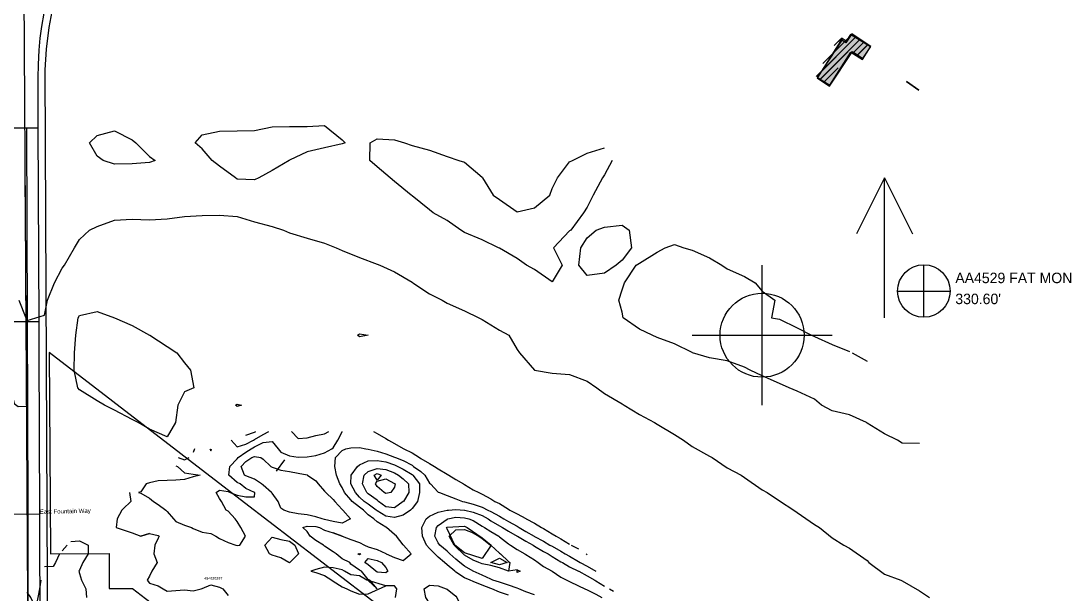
# Model space of a CAD drawing. Extents: x 6438959 to 7279357, y 1424492 to 2039161.
# Drawn here: x 6785293 to 6788840, y 1743494 to 1745462 of the extents above; entities that cross this region are included whole.
import ezdxf

# ---------------------------------------------------------------- set-up
doc = ezdxf.new("R2010")
doc.units = 21
for name, color, linetype in [('ADJOINING_LABELS', 230, 'Continuous'), ('ADJOINING_PARCELS', 241, 'Continuous'), ('BENCHMARKS', 2, 'Continuous'), ('BM_LABELS', 2, 'Continuous'), ('BUILDINGS', 9, 'Continuous'), ('CL_LOCAL', 4, 'Continuous'), ('CL_MAJOR', 2, 'Continuous'), ('CL_TRAIL', 6, 'Continuous'), ('CONTOUR_1FT', 251, 'Continuous'), ('CONTOUR_INDEX', 150, 'Continuous'), ('CONTOUR_MAJOR', 92, 'Continuous'), ('NORTH_ARROW', 7, 'Continuous'), ('PLSS_TWP', 7, 'Continuous'), ('PLSS_TWP_3D', 7, 'Continuous'), ('ROAD_LABELS', 3, 'Continuous')]:
    doc.layers.add(name, color=color, linetype=linetype)

msp = doc.modelspace()

# ---------------------------------------------------------------- hatches: boundary and pattern name
at = {"layer": 'BUILDINGS_HATCH'}
for points in [[(6788023.1, 1745266), (6788065.9, 1745237.7), (6788144.6, 1745355.8), (6788180.4, 1745332.2), (6788207.8, 1745373.3), (6788142.6, 1745416.4), (6788122.1, 1745385.7), (6788108.7, 1745394.6)], [(6788206.2, 1745372), (6788138.5, 1745414.7), (6788123.4, 1745391.3), (6788109, 1745400.6), (6788024.3, 1745267.4), (6788066.7, 1745240.4), (6788139.3, 1745354.3), (6788179, 1745329.1)]]:
    msp.add_hatch(color=251, dxfattribs=at).paths.add_polyline_path(points)
at = {"layer": 'BUILDINGS_SHADOW'}
h = msp.add_hatch(dxfattribs=at)
h.set_pattern_fill('ANSI31', scale=5)
h.paths.add_polyline_path([(6788016.1, 1745273.2), (6788059, 1745244.9), (6788137.6, 1745363), (6788173.4, 1745339.4), (6788200.8, 1745380.5), (6788135.6, 1745423.6), (6788115.2, 1745392.9), (6788101.8, 1745401.8)])
h = msp.add_hatch(dxfattribs=at)
h.set_pattern_fill('ANSI31', scale=5)
h.paths.add_polyline_path([(6788199.2, 1745379.1), (6788131.5, 1745421.9), (6788116.5, 1745398.5), (6788102.1, 1745407.8), (6788017.4, 1745274.6), (6788059.8, 1745247.6), (6788132.3, 1745361.5), (6788172.1, 1745336.3)])

# ---------------------------------------------------------------- linework, layer by layer
at = {"layer": 'ADJOINING_PARCELS'}
msp.add_lwpolyline([(6785390.5, 1744323.3), (6785393.8, 1743812.1), (6785395.1, 1743632.4), (6785596.2, 1743633.5), (6785597, 1743513.5), (6785676, 1743513.8), (6785721.3, 1743479.4), (6785937.4, 1743315.1), (6785938.3, 1743180), (6786003.4, 1743160.4), (6786645.8, 1743163.8), (6786683.8, 1743164.1), (6786682.4, 1743329.6), (6786644.2, 1743359), (6786060.6, 1743807.9), (6785390.5, 1744323.3)], close=True, dxfattribs=at)
at = {"layer": 'BENCHMARKS'}
for p, q in [((6788389.3, 1744444.3, 330.6), (6788389.3, 1744624.3, 330.6)), ((6788299.3, 1744534.3, 330.6), (6788479.3, 1744534.3, 330.6))]:
    msp.add_line(p, q, dxfattribs=at)
msp.add_circle((6788389.3, 1744534.3, 330.6), 90, dxfattribs=at)
at = {"layer": 'BUILDINGS'}
for points in [[(6788023.1, 1745266), (6788065.9, 1745237.7), (6788144.6, 1745355.8), (6788180.4, 1745332.2), (6788207.8, 1745373.3), (6788142.6, 1745416.4), (6788122.1, 1745385.7), (6788108.7, 1745394.6), (6788023.1, 1745266)], [(6788206.2, 1745372), (6788138.5, 1745414.7), (6788123.4, 1745391.3), (6788109, 1745400.6), (6788024.3, 1745267.4), (6788066.7, 1745240.4), (6788139.3, 1745354.3), (6788179, 1745329.1), (6788206.2, 1745372)], [(6788329.7, 1745253.1), (6788372.3, 1745223.5), (6788329.7, 1745253.1)]]:
    msp.add_lwpolyline(points, close=True, dxfattribs=at)
at = {"layer": 'CL_LOCAL'}
for points in [[(6784954.7, 1745093.3), (6785224.8, 1745093.5), (6785260.6, 1745094.4), (6785313.1, 1745094.4)], [(6783679.1, 1744426.8), (6783708.9, 1744422.2), (6783899.4, 1744423.5), (6783926, 1744425.8), (6783952.3, 1744428.7), (6783981.7, 1744430.5), (6784012.8, 1744431.1), (6784981.5, 1744432), (6785017, 1744431.8), (6785255.5, 1744430.3), (6785260.5, 1744430.3), (6785315.4, 1744429.9)], [(6785255.5, 1744430.3), (6785256.2, 1744400.4), (6785256.2, 1744371.6), (6785256.2, 1744316.3), (6785255.3, 1744223.1), (6785257.8, 1744211.8), (6785265.7, 1744193.5), (6785265.2, 1744176.5), (6785267.2, 1744163.5), (6785270.8, 1744148.1), (6785284.6, 1744138.7), (6785316.4, 1744139.5)], [(6785315.4, 1744429.9), (6785356.2, 1744430.3)], [(6786197, 1743955), (6786168.8, 1743916.1)], [(6784682.8, 1743773.4), (6785317.7, 1743768.7)], [(6785317.7, 1743768.7), (6785358.6, 1743769.6)]]:
    msp.add_lwpolyline(points, dxfattribs=at)
at = {"layer": 'CL_MAJOR'}
for points in [[(6785352.8, 1745094.2), (6785353.4, 1745203.1), (6785353.3, 1745265.8), (6785353.8, 1745311.6), (6785356.2, 1745361.2), (6785359.8, 1745401.4), (6785365.5, 1745442.4), (6785373.6, 1745487.9), (6785381.6, 1745525.2), (6785394.1, 1745572.2), (6785398.7, 1745587.3)], [(6785313.1, 1745094.4), (6785315.4, 1744429.9)], [(6785313.1, 1745094.4), (6785352.8, 1745094.2)], [(6785356.2, 1744430.3), (6785352.8, 1745094.2)], [(6785315.4, 1744429.9), (6785316.4, 1744139.5), (6785317.7, 1743768.7)], [(6785356.6, 1744326.9), (6785356.2, 1744430.3)], [(6785358.6, 1743769.6), (6785356.6, 1744326.9)], [(6785317.7, 1743768.7), (6785318, 1743434.5)], [(6785359.1, 1743677.3), (6785358.6, 1743769.6)], [(6785359.7, 1743433.9), (6785359.1, 1743677.3)]]:
    msp.add_lwpolyline(points, dxfattribs=at)
at = {"layer": 'CL_TRAIL'}
msp.add_lwpolyline([(6785564.6, 1745719.8), (6785484.8, 1745719.4), (6785469.2, 1745714.1), (6785453, 1745677.4), (6785427.4, 1745606.7), (6785406.8, 1745530.1), (6785389.5, 1745438.4), (6785380.7, 1745364.6), (6785376.3, 1745292.7), (6785385, 1743278), (6785385.5, 1743171.9), (6785389.9, 1743155.9), (6785404, 1743152.2), (6785482.3, 1743152), (6785537.6, 1743151.9)], dxfattribs=at)
at = {"layer": 'CONTOUR_1FT'}
for points, elevation in [([(6785824.9, 1743935.1), (6785831.2, 1743932.7), (6785854.9, 1743910.2), (6785884.9, 1743905.8), (6785908.9, 1743902.7), (6785884.9, 1743896.4), (6785854.9, 1743887.7), (6785824.9, 1743885.5), (6785794.9, 1743884.3), (6785764.9, 1743882.7), (6785734.9, 1743876.3), (6785723.2, 1743872.7), (6785704.9, 1743845.2), (6785697.4, 1743842.7), (6785704.9, 1743840.5), (6785734.9, 1743824.1), (6785748.2, 1743812.7), (6785764.9, 1743802), (6785790.6, 1743782.7), (6785794.9, 1743778.4), (6785817.4, 1743752.7), (6785824.9, 1743743.2), (6785854.9, 1743730.5), (6785878.2, 1743722.7), (6785884.9, 1743719.3), (6785914.9, 1743707), (6785944.9, 1743702.5), (6785962.7, 1743692.7), (6785974.9, 1743685.8), (6786004.9, 1743672), (6786030.6, 1743662.7), (6786034.9, 1743660.9), (6786044.9, 1743662.7), (6786064.2, 1743692.7), (6786047.6, 1743722.7), (6786034.9, 1743744), (6786028.3, 1743752.7), (6786004.9, 1743778.6), (6785998.1, 1743782.7), (6785981.3, 1743812.7), (6785974.9, 1743822.7), (6785963.6, 1743842.7), (6785974.9, 1743850.9), (6786004.9, 1743846.3), (6786011.8, 1743842.7), (6786034.9, 1743833.9), (6786064.9, 1743827.7), (6786094.9, 1743827.7), (6786095.6, 1743842.7), (6786094.9, 1743843.2), (6786064.9, 1743856.4), (6786045.2, 1743872.7), (6786034.9, 1743877.3), (6786006.9, 1743902.7), (6786010.1, 1743932.7), (6786034.9, 1743958.7), (6786038.5, 1743962.7), (6786064.9, 1743981.8), (6786083, 1743992.7), (6786094.9, 1743999.4), (6786124.9, 1744014.1), (6786154.9, 1744018.3), (6786175.6, 1743992.7), (6786184.9, 1743981.5), (6786214.9, 1743968.4), (6786244.9, 1743964.4), (6786274.9, 1743965.1), (6786304.9, 1743969.6), (6786334.9, 1743978.9), (6786360.3, 1743992.7), (6786364.9, 1743996.2), (6786379.9, 1744022.7), (6786394.9, 1744050.8), (6786395.5, 1744052.7)], 328), ([(6786014.9, 1744022.7), (6786034.9, 1744000.3), (6786064.9, 1744008.9), (6786091.2, 1744022.7), (6786094.9, 1744024.5), (6786124.9, 1744042.4), (6786143.5, 1744052.7)], 327), ([(6786064.9, 1744040.1), (6786094.9, 1744049.9), (6786099.6, 1744052.7)], 326), ([(6786221.6, 1744052.7), (6786244.9, 1744028.5), (6786274.9, 1744030.5), (6786304.9, 1744038.6), (6786334.9, 1744044.9), (6786349.9, 1744052.7)], 327), ([(6786502.6, 1744052.7), (6786514.9, 1744045.6), (6786544.9, 1744028.2), (6786554, 1744022.7), (6786574.9, 1744011.3), (6786604.9, 1743993.5), (6786606.2, 1743992.7), (6786634.9, 1743979.2), (6786660.2, 1743962.7), (6786664.9, 1743960.2), (6786694.9, 1743942.7), (6786711.7, 1743932.7), (6786724.9, 1743924.6), (6786754.9, 1743906.4), (6786760.7, 1743902.7), (6786784.9, 1743887.3), (6786811, 1743872.7), (6786814.9, 1743870.6), (6786844.9, 1743852.4), (6786863.5, 1743842.7), (6786874.9, 1743837.6), (6786904.9, 1743821.4), (6786918.1, 1743812.7), (6786934.9, 1743804.9), (6786964.9, 1743785.8), (6786969.7, 1743782.7), (6786994.9, 1743769.8), (6787024.9, 1743753.4), (6787026.2, 1743752.7), (6787054.9, 1743737.3), (6787079.1, 1743722.7), (6787084.9, 1743720), (6787114.9, 1743701.8), (6787128.8, 1743692.7), (6787144.9, 1743684.5), (6787174.9, 1743666.2)], 329), ([(6785889.4, 1743992.7), (6785884.9, 1743980.7)], 327), ([(6785941, 1743992.7), (6785944.9, 1743986.3), (6785947.4, 1743992.7)], 328), ([(6786394.9, 1743692.7), (6786364.9, 1743704.2), (6786394.9, 1743692.7), (6786424.9, 1743681.6), (6786454.9, 1743671), (6786471.7, 1743662.7), (6786484.9, 1743656.9), (6786514.9, 1743647.1), (6786544.9, 1743633.4), (6786546.5, 1743632.7), (6786574.9, 1743619.8), (6786604.9, 1743610.2), (6786631.4, 1743632.7), (6786605.9, 1743662.7), (6786604.9, 1743663.9), (6786581.7, 1743692.7), (6786574.9, 1743699.3), (6786547.1, 1743722.7), (6786544.9, 1743723.6), (6786514.9, 1743742.3), (6786503.3, 1743752.7), (6786484.9, 1743766.8), (6786468.9, 1743782.7), (6786454.9, 1743792.6), (6786429.5, 1743812.7), (6786424.9, 1743817.6), (6786403.1, 1743842.7), (6786394.9, 1743860.7), (6786386.8, 1743872.7), (6786376, 1743902.7), (6786369.6, 1743932.7), (6786372.8, 1743962.7), (6786394.9, 1743987.4), (6786407.7, 1743992.7), (6786424.9, 1743996.4), (6786454.9, 1743997.8), (6786475.9, 1743992.7), (6786484.9, 1743991.4), (6786514.9, 1743984.4), (6786544.9, 1743976.3), (6786574.9, 1743964.2), (6786578, 1743962.7), (6786604.9, 1743952.3), (6786634.9, 1743936.3), (6786640.3, 1743932.7), (6786664.9, 1743915.6), (6786679.2, 1743902.7), (6786694.9, 1743875.6), (6786698, 1743872.7), (6786724.9, 1743844.4), (6786728.4, 1743842.7), (6786754.9, 1743832.5), (6786784.9, 1743820.9), (6786808.2, 1743812.7), (6786814.9, 1743811.5), (6786844.9, 1743803.5), (6786874.9, 1743793.2), (6786894.7, 1743782.7), (6786904.9, 1743777.5), (6786934.9, 1743761.8), (6786949.9, 1743752.7), (6786964.9, 1743744.1), (6786994.9, 1743727), (6787001.8, 1743722.7), (6787024.9, 1743709.5), (6787053.8, 1743692.7), (6787054.9, 1743692.1), (6787084.9, 1743675.8), (6787107.2, 1743662.7), (6787114.9, 1743658.5), (6787144.9, 1743641.8), (6787160.2, 1743632.7), (6787174.9, 1743624.2), (6787204.9, 1743606.4), (6787211, 1743602.7), (6787234.9, 1743590.2), (6787264.9, 1743573.1)], 328), ([(6785832.9, 1743962.7), (6785854.9, 1743955.5), (6785870.2, 1743962.7)], 327), ([(6786364.9, 1743744.1), (6786334.9, 1743750.6), (6786326.3, 1743752.7), (6786304.9, 1743759.7), (6786274.9, 1743766.6), (6786244.9, 1743770.2), (6786214.9, 1743775.8), (6786195.5, 1743782.7), (6786184.9, 1743789.1), (6786176, 1743812.7), (6786154.9, 1743841.1), (6786153.4, 1743842.7), (6786124.9, 1743868.3), (6786118.5, 1743872.7), (6786094.9, 1743889), (6786064.9, 1743900.3), (6786060.8, 1743902.7), (6786049.5, 1743932.7), (6786064.9, 1743949.6), (6786085.9, 1743962.7), (6786094.9, 1743966.9), (6786116.1, 1743962.7), (6786124.9, 1743957.9), (6786150.9, 1743932.7), (6786154.9, 1743929.7), (6786184.9, 1743919.4), (6786214.9, 1743914.9), (6786244.9, 1743909.4), (6786274.9, 1743903.3), (6786276.3, 1743902.7), (6786304.9, 1743882.7), (6786313.5, 1743872.7), (6786334.9, 1743847.7), (6786339.4, 1743842.7), (6786364.9, 1743818.7), (6786370.1, 1743812.7), (6786394.9, 1743785.2), (6786397.8, 1743782.7), (6786423.4, 1743752.7), (6786394.9, 1743737.7), (6786364.9, 1743744.1)], 329), ([(6786629.4, 1743782.7), (6786604.9, 1743765), (6786574.9, 1743757.8), (6786544.9, 1743762.3), (6786514.9, 1743780.3), (6786512, 1743782.7), (6786484.9, 1743802.5), (6786470.9, 1743812.7), (6786454.9, 1743827.5), (6786440.6, 1743842.7), (6786425.3, 1743872.7), (6786426.6, 1743902.7), (6786448, 1743932.7), (6786454.9, 1743938), (6786484.9, 1743951.4), (6786514.9, 1743952.6), (6786544.9, 1743947.8), (6786574.9, 1743937.6), (6786585.6, 1743932.7), (6786604.9, 1743922.6), (6786634.9, 1743904.9), (6786637.8, 1743902.7), (6786659.8, 1743872.7), (6786660.6, 1743842.7), (6786653.1, 1743812.7), (6786634.9, 1743788.4), (6786629.4, 1743782.7)], 327), ([(6786604.9, 1743812.2), (6786574.9, 1743790.4), (6786544.9, 1743793.6), (6786520.2, 1743812.7), (6786514.9, 1743816.2), (6786484.9, 1743838.1), (6786479.9, 1743842.7), (6786465.3, 1743872.7), (6786470.4, 1743902.7), (6786484.9, 1743915.4), (6786514.9, 1743925.9), (6786544.9, 1743922.3), (6786574.9, 1743910.6), (6786588.9, 1743902.7), (6786604.9, 1743889.5), (6786623.1, 1743872.7), (6786623.8, 1743842.7), (6786605.3, 1743812.7), (6786604.9, 1743812.2)], 326), ([(6786562.4, 1743842.7), (6786544.9, 1743839.5), (6786539.5, 1743842.7), (6786514.9, 1743864), (6786509.1, 1743872.7), (6786514.9, 1743882.2), (6786544.9, 1743889.8), (6786574.9, 1743873.9), (6786576.4, 1743872.7), (6786574.9, 1743861.4), (6786562.4, 1743842.7)], 325), ([(6785666.7, 1743842.7), (6785670.6, 1743812.7), (6785644.9, 1743787), (6785640.3, 1743782.7), (6785624.1, 1743752.7), (6785619.9, 1743722.7), (6785644.9, 1743715.2), (6785674.9, 1743704.4), (6785704.9, 1743692.7), (6785734.9, 1743702.1), (6785704.9, 1743692.7), (6785704.9, 1743692.7)], 328), ([(6786964.9, 1743490.7), (6786934.9, 1743501.6), (6786907.8, 1743512.7), (6786904.9, 1743513.9), (6786874.9, 1743524.9), (6786844.9, 1743538), (6786834.1, 1743542.7), (6786814.9, 1743550.1), (6786784.9, 1743569.6), (6786781.6, 1743572.7), (6786754.9, 1743594.5), (6786746.5, 1743602.7), (6786724.9, 1743621.3), (6786713, 1743632.7), (6786694.9, 1743651.2), (6786684.9, 1743662.7), (6786670.6, 1743692.7), (6786668.8, 1743722.7), (6786682.9, 1743752.7), (6786694.9, 1743762.1), (6786724.9, 1743775.5), (6786754.9, 1743782.4), (6786759.9, 1743782.7), (6786784.9, 1743784.3), (6786814.9, 1743783), (6786816, 1743782.7), (6786844.9, 1743775.9), (6786874.9, 1743763.7), (6786895.4, 1743752.7), (6786904.9, 1743746.3), (6786934.9, 1743728.6), (6786945.1, 1743722.7), (6786964.9, 1743710.6), (6786994.9, 1743693.4), (6786996.1, 1743692.7), (6787024.9, 1743675.8), (6787049.7, 1743662.7), (6787054.9, 1743659.5), (6787084.9, 1743641.1), (6787101.2, 1743632.7), (6787114.9, 1743623.6), (6787144.9, 1743605.6), (6787150.2, 1743602.7), (6787174.9, 1743587.9), (6787204.9, 1743573.3), (6787206.2, 1743572.7), (6787234.9, 1743557), (6787261.1, 1743542.7), (6787264.9, 1743540), (6787294.9, 1743521.5)], 327), ([(6787054.9, 1743491.6), (6787024.9, 1743502.7), (6787001.3, 1743512.7), (6786994.9, 1743515.2), (6786964.9, 1743524.6), (6786934.9, 1743534.9), (6786911.3, 1743542.7), (6786904.9, 1743545.3), (6786874.9, 1743559.4), (6786844.9, 1743572.7), (6786844.9, 1743572.7), (6786814.9, 1743590.3), (6786798.3, 1743602.7), (6786784.9, 1743614), (6786764, 1743632.7), (6786754.9, 1743641.3), (6786730.1, 1743662.7), (6786724.9, 1743670.2), (6786712.8, 1743692.7), (6786718.6, 1743722.7), (6786724.9, 1743729.7), (6786754.9, 1743751.9), (6786757.3, 1743752.7), (6786784.9, 1743758.5), (6786814.9, 1743756.4), (6786829.9, 1743752.7), (6786844.9, 1743746.9), (6786874.9, 1743727.6), (6786882.7, 1743722.7), (6786904.9, 1743708.9), (6786932.2, 1743692.7), (6786934.9, 1743690.5), (6786964.9, 1743667.4), (6786972.2, 1743662.7), (6786994.9, 1743647.4), (6787021.9, 1743632.7), (6787024.9, 1743630.8), (6787054.9, 1743612.5), (6787066.9, 1743602.7), (6787084.9, 1743588.8), (6787114.9, 1743572.7), (6787114.9, 1743572.7), (6787144.9, 1743553.1), (6787165.8, 1743542.7), (6787174.9, 1743538), (6787204.9, 1743523.1), (6787226.7, 1743512.7), (6787234.9, 1743509.2), (6787264.9, 1743493.8), (6787285.8, 1743482.7)], 326), ([(6785734.9, 1743702.1), (6785764.9, 1743695), (6785767.6, 1743692.7), (6785764.9, 1743686.7), (6785752.9, 1743662.7), (6785749.9, 1743632.7), (6785761.1, 1743602.7), (6785743.2, 1743572.7), (6785734.9, 1743556), (6785726.3, 1743542.7), (6785734.9, 1743531.8), (6785764.9, 1743522.3), (6785782, 1743512.7), (6785794.9, 1743504.9), (6785824.9, 1743506.5), (6785854.9, 1743509.1), (6785884.9, 1743506), (6785912.4, 1743512.7), (6785914.9, 1743513.5), (6785944.9, 1743526.7), (6785974.9, 1743518), (6785985.6, 1743512.7), (6786004.9, 1743490.2)], 328), ([(6786484.9, 1743540.6), (6786480.3, 1743542.7), (6786454.9, 1743557.7), (6786424.9, 1743560.8), (6786403.5, 1743572.7), (6786394.9, 1743578.3), (6786364.9, 1743585.1), (6786334.9, 1743587.1), (6786304.9, 1743579), (6786287.7, 1743572.7), (6786304.9, 1743568.4), (6786334.9, 1743558.8), (6786359.6, 1743542.7), (6786364.9, 1743538.8), (6786394.9, 1743519.2), (6786411.6, 1743512.7), (6786424.9, 1743505.2), (6786454.9, 1743494.2), (6786484.9, 1743495.1), (6786544.9, 1743522.5), (6786484.9, 1743540.6), (6786514.9, 1743512.7), (6786490.3, 1743542.7), (6786484.9, 1743544.2), (6786461.5, 1743572.7), (6786454.9, 1743576.8), (6786424.9, 1743597.7), (6786421.8, 1743602.7), (6786394.9, 1743615.7), (6786374.5, 1743632.7), (6786364.9, 1743639.9), (6786334.9, 1743659.2), (6786330.8, 1743662.7), (6786304.9, 1743678.7), (6786285.5, 1743692.7), (6786274.9, 1743709.1), (6786260.8, 1743722.7), (6786274.9, 1743728.1), (6786304.9, 1743726.9), (6786317.6, 1743722.7), (6786334.9, 1743714.2), (6786364.9, 1743704.2)], 328), ([(6786994.9, 1743577.7), (6787004.9, 1743572.7), (6786994.9, 1743568.9), (6786994.9, 1743577.7), (6786964.9, 1743572.7), (6786934.9, 1743584.9), (6786904.9, 1743592.2), (6786874.9, 1743598.8), (6786864.1, 1743602.7), (6786844.9, 1743610.4), (6786814.9, 1743628.6), (6786810, 1743632.7), (6786784.9, 1743657.1), (6786778.9, 1743662.7), (6786762, 1743692.7), (6786784.9, 1743714.5), (6786814.9, 1743716.1), (6786844.9, 1743704.4), (6786864.2, 1743692.7), (6786874.9, 1743684.8), (6786904.2, 1743662.7), (6786904.9, 1743661.9), (6786934.9, 1743635), (6786937.9, 1743632.7), (6786964.9, 1743606.3), (6786969.9, 1743602.7), (6786964.9, 1743572.7)], 325), ([(6785464.9, 1743674.7), (6785494.9, 1743676.8), (6785524.9, 1743662.7), (6785524.1, 1743632.7), (6785506.3, 1743602.7), (6785494.9, 1743576.4), (6785492.3, 1743572.7), (6785494.9, 1743565.2), (6785501.5, 1743542.7), (6785516.8, 1743512.7), (6785518.3, 1743482.7)], 327), ([(6786216, 1743602.7), (6786214.9, 1743601.6), (6786212.2, 1743602.7), (6786184.9, 1743618.5), (6786154.9, 1743628.4), (6786145.7, 1743632.7), (6786130.6, 1743662.7), (6786154.9, 1743689.5), (6786184.9, 1743681.3), (6786214.9, 1743676.1), (6786233.5, 1743662.7), (6786244.9, 1743636), (6786245.8, 1743632.7), (6786244.9, 1743631.6), (6786216, 1743602.7)], 329), ([(6785425.7, 1743632.7), (6785412.1, 1743602.7), (6785404.9, 1743588.8), (6785374.9, 1743587.7)], 327), ([(6785452, 1743662.7), (6785434.9, 1743642.7)], 327), ([(6786454.9, 1743629.3), (6786448.9, 1743632.7), (6786454.9, 1743634.2), (6786459.2, 1743632.7), (6786454.9, 1743629.3)], 327), ([(6787180.2, 1743662.7), (6787204.9, 1743649.7)], 329), ([(6787231.4, 1743632.7), (6787234.9, 1743630.8)], 329), ([(6786544.9, 1743567.2), (6786514.9, 1743569.5), (6786510.3, 1743572.7), (6786484.9, 1743594.7), (6786472.4, 1743602.7), (6786484.9, 1743617), (6786514.9, 1743609.8), (6786529.9, 1743602.7), (6786544.9, 1743586), (6786551.9, 1743572.7), (6786544.9, 1743567.2)], 327), ([(6785362.3, 1743542.7), (6785357.2, 1743512.7), (6785351.5, 1743482.7), (6785346.7, 1743452.7), (6785344.9, 1743442.7), (6785341.8, 1743452.7), (6785327.5, 1743482.7), (6785314.9, 1743501.2)], 327), ([(6786784.9, 1743410.4), (6786754.9, 1743399.6), (6786730.6, 1743422.7), (6786724.9, 1743426.9), (6786701.4, 1743452.7), (6786694.9, 1743463.9), (6786682.6, 1743482.7), (6786676.3, 1743512.7), (6786694.9, 1743524.7), (6786724.9, 1743522.3), (6786751.7, 1743512.7), (6786754.9, 1743511.3), (6786784.9, 1743487), (6786788.3, 1743482.7), (6786801.9, 1743452.7), (6786796.1, 1743422.7), (6786784.9, 1743410.4)], 327), ([(6786577.6, 1743482.7), (6786582.4, 1743512.7), (6786574.9, 1743522.7), (6786544.9, 1743522.5)], 328), ([(6787311.2, 1743512.7), (6787324.9, 1743505.1)], 327)]:
    msp.add_lwpolyline(points, dxfattribs=dict(at, elevation=elevation))
at = {"layer": 'CONTOUR_INDEX', "elevation": 330}
for points in [[(6786274.9, 1745011.7), (6786214.9, 1744983.8), (6786213.2, 1744982.7), (6786154.9, 1744947.3), (6786109.6, 1744922.7), (6786094.9, 1744915.7), (6786034.9, 1744918.3), (6786029.9, 1744922.7), (6785974.9, 1744962.4), (6785949.9, 1744982.7), (6785914.9, 1745022.2), (6785891.8, 1745042.7), (6785914.9, 1745070), (6785974.9, 1745083.3), (6786034.9, 1745083.7), (6786094.9, 1745085.6), (6786154.9, 1745097.2), (6786214.9, 1745098.8), (6786274.9, 1745099.1), (6786334.9, 1745102.7), (6786394.9, 1745052.9), (6786406, 1745042.7), (6786394.9, 1745039.9), (6786334.9, 1745025.6), (6786274.9, 1745011.7)], [(6785734.9, 1744975.8), (6785674.9, 1744970.7), (6785614.9, 1744969.9), (6785575.9, 1744982.7), (6785554.9, 1744997.5), (6785529.3, 1745042.7), (6785554.9, 1745067.6), (6785614.9, 1745083.8), (6785674.9, 1745052.7), (6785688.1, 1745042.7), (6785734.9, 1744995.5), (6785753.6, 1744982.7), (6785734.9, 1744975.8)], [(6787321, 1744982.7), (6787294.9, 1744932.7), (6787288, 1744922.7), (6787255.4, 1744862.7), (6787234.9, 1744822.5), (6787222.9, 1744802.7), (6787178.9, 1744742.7), (6787174.9, 1744740.9), (6787120, 1744682.7), (6787149.6, 1744622.7), (6787114.9, 1744566.1), (6787054.9, 1744608), (6787026.8, 1744622.7), (6786994.9, 1744645.5), (6786934.9, 1744681.2), (6786931.7, 1744682.7), (6786874.9, 1744709.9), (6786814.9, 1744734.7), (6786801.5, 1744742.7), (6786754.9, 1744776.5), (6786707.1, 1744802.7), (6786694.9, 1744813.4), (6786634.9, 1744860.9), (6786632, 1744862.7), (6786574.9, 1744910.1), (6786560.1, 1744922.7), (6786514.9, 1744960.4), (6786489.7, 1744982.7), (6786491.1, 1745042.7), (6786514.9, 1745056), (6786574.9, 1745053.5), (6786609.2, 1745042.7), (6786634.9, 1745033.4), (6786694.9, 1745017.2), (6786754.9, 1744996.2), (6786794.9, 1744982.7), (6786814.9, 1744975.9), (6786874.9, 1744925.5), (6786876.3, 1744922.7), (6786913.4, 1744862.7), (6786934.9, 1744848), (6786994.9, 1744805.9), (6787054.9, 1744819.8), (6787106.7, 1744862.7), (6787114.9, 1744886.5), (6787133.6, 1744922.7), (6787174.9, 1744977.7), (6787185.1, 1744982.7), (6787234.9, 1745007), (6787294.9, 1745026)], [(6785287.1, 1744502.7), (6785311.3, 1744442.7), (6785314.9, 1744433.5), (6785344.9, 1744442.7), (6785374.9, 1744451.9), (6785385.4, 1744502.7), (6785409.2, 1744562.7), (6785434.9, 1744612.2), (6785443, 1744622.7), (6785477.3, 1744682.7), (6785494.9, 1744711.5), (6785528.8, 1744742.7), (6785554.9, 1744755.5), (6785614.9, 1744777.5), (6785674.9, 1744781.3), (6785734.9, 1744779.1), (6785794.9, 1744782.4), (6785854.9, 1744789.6), (6785914.9, 1744793.3), (6785974.9, 1744794.1), (6786034.9, 1744789.9), (6786094.9, 1744772.2), (6786154.9, 1744756.2), (6786194, 1744742.7), (6786214.9, 1744734.3), (6786274.9, 1744716), (6786334.9, 1744698.1), (6786374.9, 1744682.7), (6786394.9, 1744673.1), (6786454.9, 1744649.1), (6786514.9, 1744626.2), (6786523.8, 1744622.7), (6786574.9, 1744599.6), (6786634.9, 1744564.2), (6786637.5, 1744562.7), (6786694.9, 1744524.8), (6786738.2, 1744502.7), (6786754.9, 1744492.1), (6786814.9, 1744465.8), (6786863.5, 1744442.7), (6786874.9, 1744436.5), (6786934.9, 1744400.4), (6786967, 1744382.7), (6786994.9, 1744333.6), (6787003, 1744322.7), (6787054.9, 1744262.7), (6787054.9, 1744262.7), (6787114.9, 1744252.6), (6787174.9, 1744247.5), (6787234.9, 1744224.9), (6787268.8, 1744202.7), (6787294.9, 1744182.4), (6787354.9, 1744146.9), (6787361.7, 1744142.7), (6787414.9, 1744110.5), (6787465.6, 1744082.7), (6787474.9, 1744077.4), (6787534.9, 1744041.5), (6787564.9, 1744022.7), (6787594.9, 1744001.2), (6787654.9, 1743967.8), (6787663.8, 1743962.7), (6787714.9, 1743927.7), (6787763.2, 1743902.7), (6787774.9, 1743895), (6787834.9, 1743852.3), (6787852.3, 1743842.7), (6787894.9, 1743814.2), (6787944.1, 1743782.7), (6787954.9, 1743774.9), (6788014.9, 1743733.4), (6788031.2, 1743722.7), (6788074.9, 1743688.1), (6788114.6, 1743662.7), (6788134.9, 1743652.4), (6788194.9, 1743610), (6788200.8, 1743602.7), (6788254.9, 1743563.3), (6788310, 1743542.7), (6788314.9, 1743540), (6788374.9, 1743505.3), (6788408.3, 1743482.7)], [(6787294.9, 1744595.6), (6787234.9, 1744587.7), (6787206.9, 1744622.7), (6787213.3, 1744682.7), (6787234.9, 1744716.4), (6787266, 1744742.7), (6787294.9, 1744753.4), (6787354.9, 1744760.4), (6787379.1, 1744742.7), (6787387.2, 1744682.7), (6787354.9, 1744640.7), (6787334.3, 1744622.7), (6787294.9, 1744595.6)], [(6788374.9, 1744011.2), (6788314.9, 1744012.2), (6788298.9, 1744022.7), (6788254.9, 1744044.4), (6788194.9, 1744081.3), (6788192.5, 1744082.7), (6788134.9, 1744109.7), (6788074.9, 1744123.8), (6788038.3, 1744142.7), (6788014.9, 1744163.6), (6787954.9, 1744190.8), (6787927.6, 1744202.7), (6787894.9, 1744217), (6787834.9, 1744243.6), (6787794.3, 1744262.7), (6787774.9, 1744273.1), (6787714.9, 1744294.8), (6787654.9, 1744305.5), (6787596.4, 1744322.7), (6787594.9, 1744323.2), (6787534.9, 1744353.2), (6787474.9, 1744375), (6787457.6, 1744382.7), (6787414.9, 1744403.7), (6787359.1, 1744442.7), (6787354.9, 1744461.9), (6787344.1, 1744502.7), (6787354.9, 1744537.9), (6787363.6, 1744562.7), (6787402.9, 1744622.7), (6787414.9, 1744629.4), (6787474.9, 1744668.1), (6787502.8, 1744682.7), (6787534.9, 1744694.2), (6787566.4, 1744682.7), (6787594.9, 1744674.7), (6787654.9, 1744648), (6787697.2, 1744622.7), (6787714.9, 1744610.9), (6787774.9, 1744584.4), (6787811.6, 1744562.7), (6787834.9, 1744534.4), (6787878.6, 1744502.7), (6787867.6, 1744442.7), (6787894.9, 1744438.1), (6787954.9, 1744408.5), (6788004.6, 1744382.7), (6788014.9, 1744378.6), (6788074.9, 1744351.3), (6788134.9, 1744327.2)], [(6788143.3, 1744322.7), (6788194.9, 1744294.2)]]:
    msp.add_lwpolyline(points, dxfattribs=at)
at = {"layer": 'CONTOUR_MAJOR', "elevation": 325}
for points in [[(6785823.7, 1744082.7), (6785794.9, 1744033.5), (6785734.9, 1744060.4), (6785695.5, 1744082.7), (6785674.9, 1744094), (6785614.9, 1744125.4), (6785580.6, 1744142.7), (6785554.9, 1744157.3), (6785494.9, 1744195.4), (6785488.8, 1744202.7), (6785476.7, 1744262.7), (6785478.1, 1744322.7), (6785481.9, 1744382.7), (6785490, 1744442.7), (6785494.9, 1744449.8), (6785554.9, 1744463.9), (6785614.9, 1744442.7), (6785614.9, 1744442.7), (6785674.9, 1744416.4), (6785734.9, 1744383), (6785735.4, 1744382.7), (6785794.9, 1744344.3), (6785827.9, 1744322.7), (6785854.9, 1744287.5), (6785875.8, 1744262.7), (6785886.6, 1744202.7), (6785854.9, 1744188), (6785832.4, 1744142.7), (6785823.7, 1744082.7)], [(6786454.9, 1744377.5), (6786447.5, 1744382.7), (6786454.9, 1744386.9), (6786484.9, 1744382.7), (6786454.9, 1744377.5)], [(6786034.9, 1744137.9), (6786029.7, 1744142.7), (6786034.9, 1744145.6), (6786049.9, 1744142.7), (6786034.9, 1744137.9)], [(6786514.9, 1743885.7), (6786504.8, 1743902.7), (6786514.9, 1743907.7), (6786529.2, 1743902.7), (6786514.9, 1743885.7)], [(6786874.9, 1743616.8), (6786814.9, 1743636.6), (6786781.9, 1743662.7), (6786754.9, 1743718.2), (6786752.8, 1743722.7), (6786754.9, 1743724.3), (6786814.9, 1743727.1), (6786823.5, 1743722.7), (6786874.9, 1743687), (6786906.5, 1743662.7), (6786874.9, 1743616.8)], [(6786934.9, 1743595.1), (6786904.9, 1743602.7), (6786934.9, 1743617.9), (6786961.4, 1743602.7), (6786934.9, 1743595.1)]]:
    msp.add_lwpolyline(points, dxfattribs=at)
at = {"layer": 'IMG_ALIGN_FAR'}
for p, q in [((6787834.9, 1744142.7, 321.2), (6787834.9, 1744622.7, 321.2)), ((6787594.9, 1744382.7, 321.2), (6788074.9, 1744382.7, 321.2))]:
    msp.add_line(p, q, dxfattribs=at)
msp.add_circle((6787834.9, 1744382.7, 321.2), 144, dxfattribs=at)
at = {"layer": 'NORTH_ARROW'}
for p, q in [((6788254.9, 1744922.7), (6788158.9, 1744730.7)), ((6788254.9, 1744442.7), (6788254.9, 1744922.7)), ((6788254.9, 1744922.7), (6788350.9, 1744730.7))]:
    msp.add_line(p, q, dxfattribs=at)
at = {"layer": 'PLSS_TWP'}
msp.add_lwpolyline([(6785275.7, 1749709.4), (6785285.4, 1748388.8), (6785285.4, 1748388.5), (6785293.9, 1747067.4), (6785302.3, 1745746.1), (6785310.8, 1744424.7), (6785319.2, 1743103.4), (6785327, 1741782.9), (6785334.7, 1740462.4), (6785342.4, 1739141.9), (6785350.2, 1737821.4), (6785358, 1736501.2), (6785365.8, 1735181), (6785373.5, 1733860.7), (6785381.3, 1732540.5), (6786747.2, 1732551.9), (6788067.5, 1732563), (6789388, 1732574.3), (6790708.5, 1732585.8), (6792029.3, 1732598.2), (6793350.2, 1732610.8), (6794671.1, 1732623.3)], dxfattribs=at)
msp.add_lwpolyline([(6785275.7, 1749709.4), (6785285.4, 1748388.8), (6785285.4, 1748388.5), (6785293.9, 1747067.4), (6785302.3, 1745746.1), (6785310.8, 1744424.7), (6785319.2, 1743103.4), (6785327, 1741782.9), (6785334.7, 1740462.4), (6785342.4, 1739141.9), (6785350.2, 1737821.4), (6785358, 1736501.2), (6785365.8, 1735181), (6785373.5, 1733860.7), (6785381.3, 1732540.5), (6786747.2, 1732551.9), (6788067.5, 1732563), (6789388, 1732574.3), (6790708.5, 1732585.8), (6792029.3, 1732598.2), (6793350.2, 1732610.8), (6794671.1, 1732623.3)], dxfattribs=at)
at = {"layer": 'PLSS_TWP_3D'}
for p, q in [((6785307.5, 1744932.9, 331.8), (6785307.9, 1744882.1, 331.7)), ((6785307.9, 1744882.1, 331.7), (6785308.2, 1744831.3, 331.6)), ((6785308.2, 1744831.3, 331.6), (6785308.5, 1744780.5, 331.4)), ((6785308.5, 1744780.5, 331.4), (6785308.8, 1744729.7, 331.2)), ((6785308.8, 1744729.7, 331.2), (6785309.2, 1744678.8, 331)), ((6785309.2, 1744678.8, 331), (6785309.5, 1744628, 330.8)), ((6785309.5, 1744628, 330.8), (6785309.8, 1744577.2, 330.6)), ((6785309.8, 1744577.2, 330.6), (6785310.1, 1744526.4, 330.4)), ((6785310.1, 1744526.4, 330.4), (6785310.5, 1744475.6, 330.1)), ((6785310.5, 1744475.6, 330.1), (6785310.8, 1744424.7, 329.9)), ((6785310.8, 1744424.7, 329.9), (6785310.8, 1744424.7, 329.9)), ((6785310.8, 1744424.7, 329.9), (6785311.1, 1744373.9, 329.7)), ((6785311.1, 1744373.9, 329.7), (6785311.4, 1744323.1, 329.5)), ((6785311.4, 1744323.1, 329.5), (6785311.8, 1744272.3, 329.3)), ((6785311.8, 1744272.3, 329.3), (6785312.1, 1744221.5, 329.1)), ((6785312.1, 1744221.5, 329.1), (6785312.4, 1744170.6, 328.8)), ((6785312.4, 1744170.6, 328.8), (6785312.7, 1744119.8, 328.6)), ((6785312.7, 1744119.8, 328.6), (6785313.1, 1744069, 328.4)), ((6785313.1, 1744069, 328.4), (6785313.4, 1744018.2, 328.2)), ((6785313.4, 1744018.2, 328.2), (6785313.7, 1743967.4, 328)), ((6785313.7, 1743967.4, 328), (6785314, 1743916.5, 327.9)), ((6785314, 1743916.5, 327.9), (6785314.3, 1743865.7, 327.8)), ((6785314.3, 1743865.7, 327.8), (6785314.7, 1743814.9, 327.7)), ((6785314.7, 1743814.9, 327.7), (6785315, 1743764.1, 327.6)), ((6785315, 1743764.1, 327.6), (6785315.3, 1743713.2, 327.6)), ((6785315.3, 1743713.2, 327.6), (6785315.6, 1743662.4, 327.4)), ((6785315.6, 1743662.4, 327.4), (6785316, 1743611.6, 327.2)), ((6785316, 1743611.6, 327.2), (6785316.3, 1743560.8, 327.1)), ((6785316.3, 1743560.8, 327.1), (6785316.6, 1743510, 327)), ((6785316.6, 1743510, 327), (6785316.9, 1743459.1, 326.8))]:
    msp.add_line(p, q, dxfattribs=at)

# ---------------------------------------------------------------- texts
at = {"layer": 'ADJOINING_LABELS'}
msp.add_text('49402029T', height=9, dxfattribs=at).set_placement((6785922.3, 1743544.4))
at = {"layer": 'BM_LABELS'}
for s, p in [('AA4529 FAT MON', (6788497.3, 1744561.3, 330.6)), ("330.60'", (6788497.3, 1744489.3, 330.6))]:
    msp.add_text(s, height=36, dxfattribs=at).set_placement(p)
at = {"layer": 'ROAD_LABELS'}
msp.add_text('East Fountain Way', height=15, rotation=1.2827, dxfattribs=at).set_placement((6785358.6, 1743769.6))

doc.saveas('drawing.dxf')
